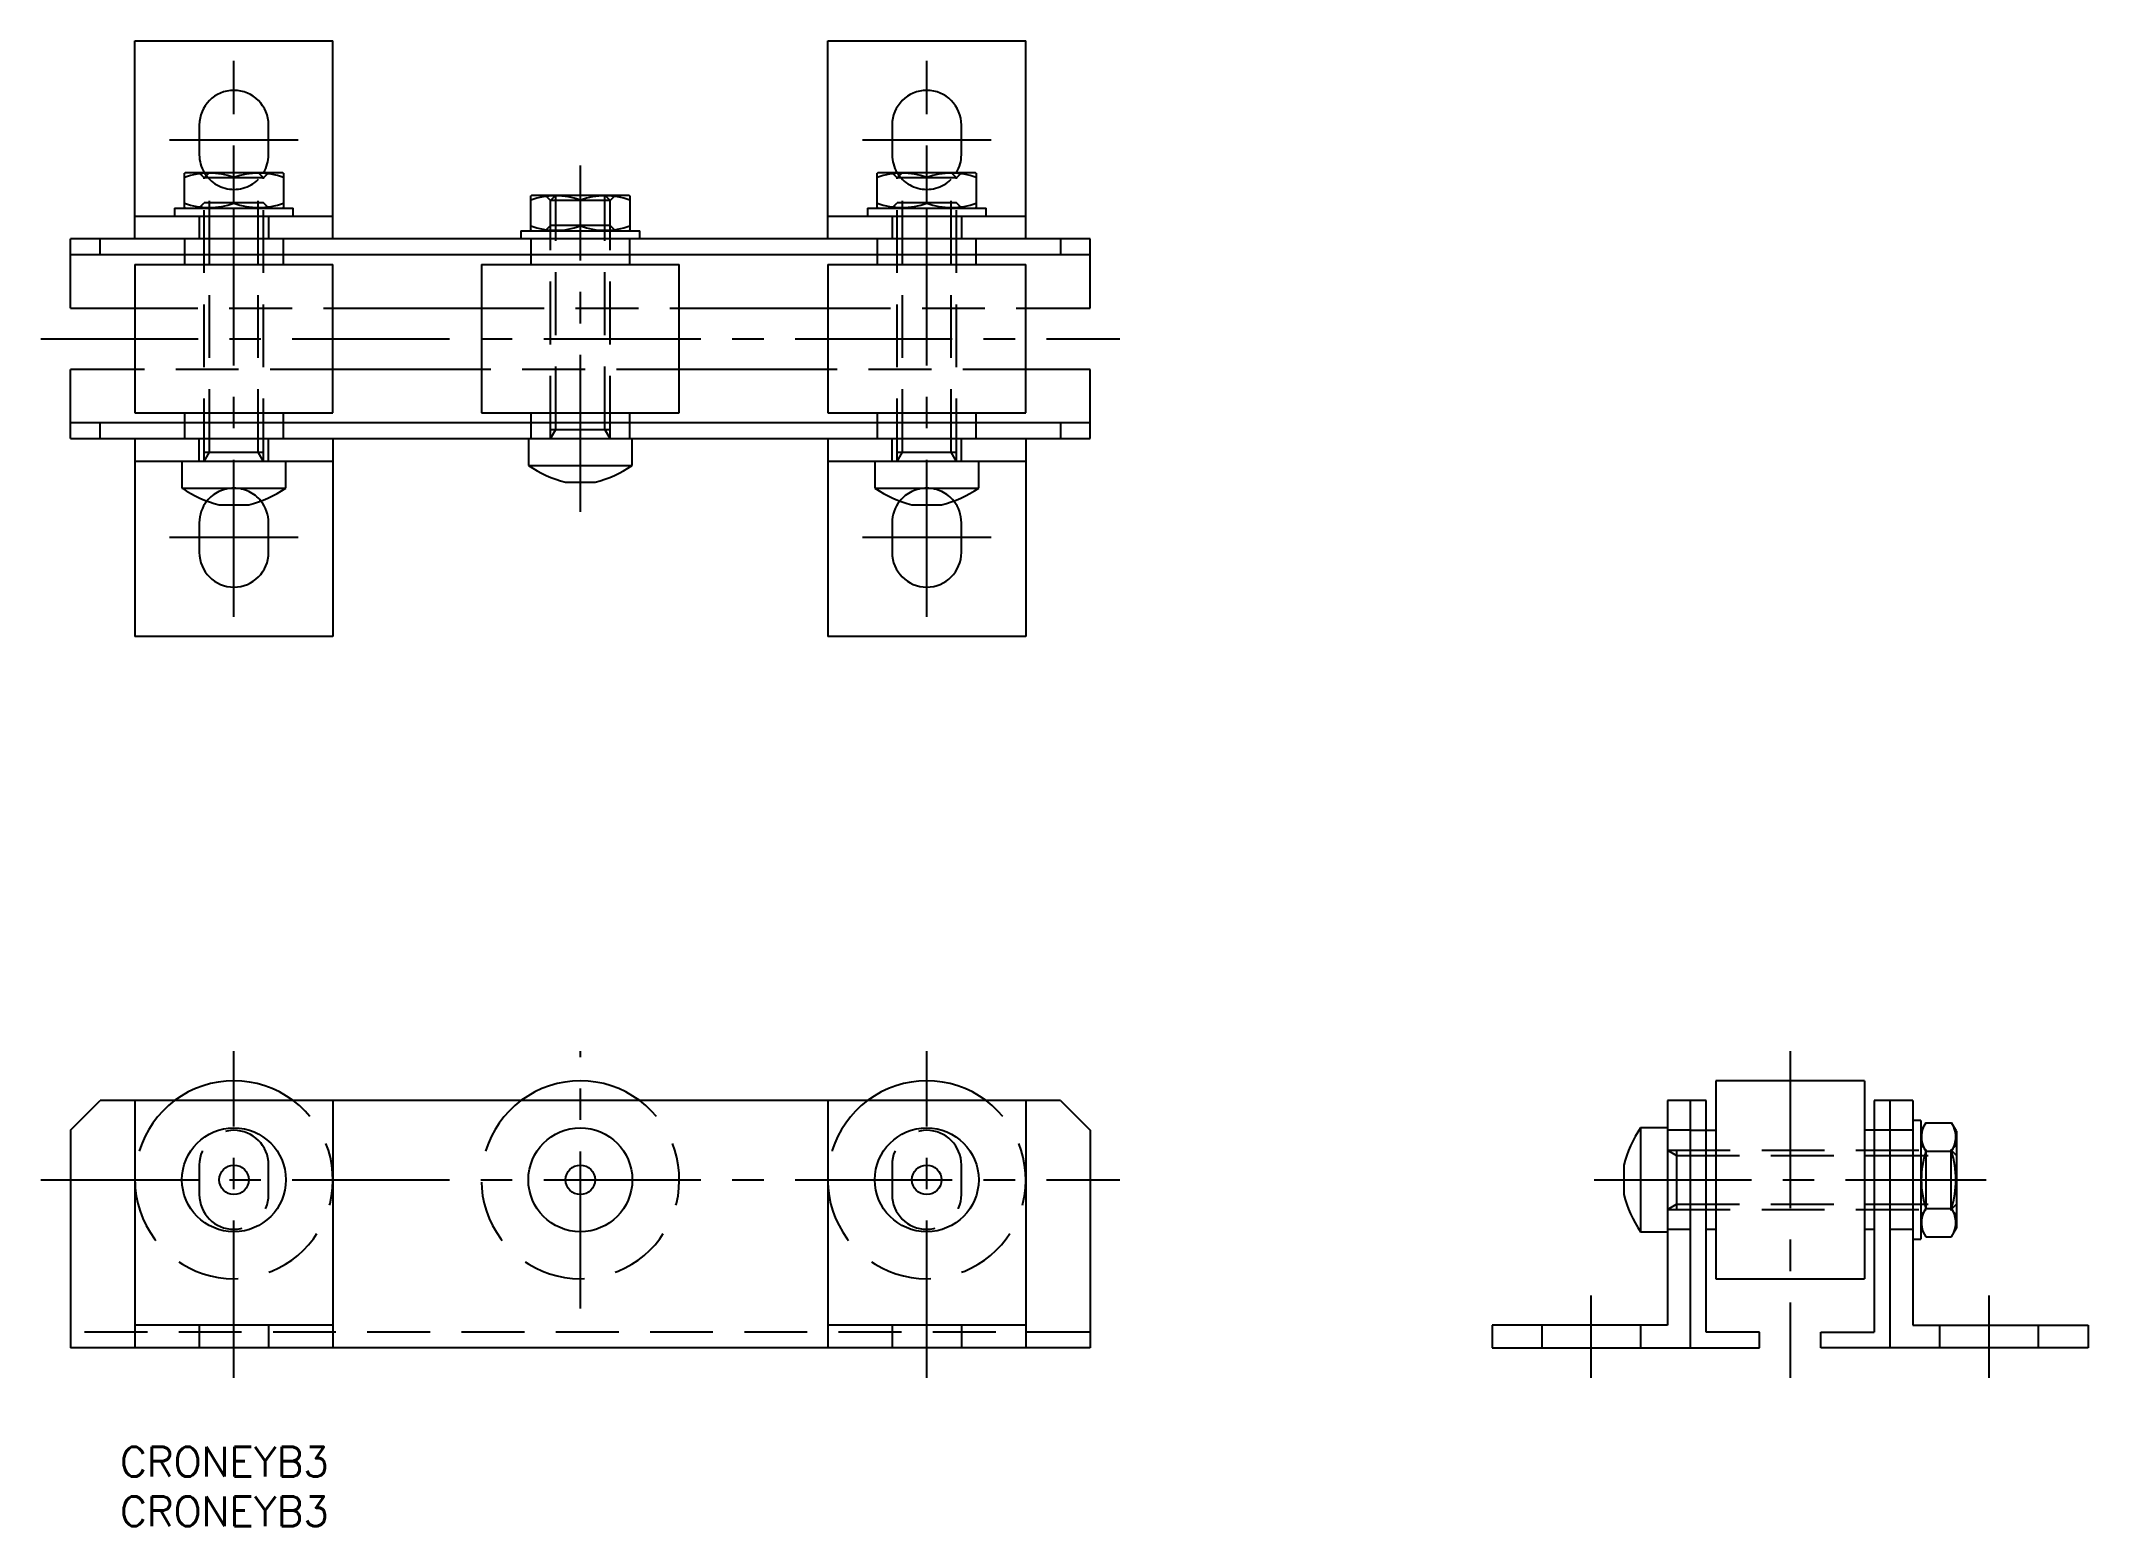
# Model space of a CAD drawing. Extents: x -3 to 204, y -8 to 142.
import ezdxf

# ---------------------------------------------------------------- set-up
doc = ezdxf.new("R2010")
doc.units = 0
doc.header["$LTSCALE"] = 0.5
doc.linetypes.add('CENTER', pattern=[50.8, 31.75, -6.35, 6.35, -6.35])
doc.linetypes.add('DASHED', pattern=[19.05, 12.7, -6.35])
for name, color, linetype in [('MSM_CENTER', 1, 'CENTER'), ('MSM_CONTINUOUS', 7, 'CONTINUOUS'), ('MSM_DASHED', 4, 'DASHED'), ('MSM_PART_NUMBER', 7, 'CONTINUOUS')]:
    doc.layers.add(name, color=color, linetype=linetype)
doc.styles.get("Standard").update_dxf_attribs({"font": 'txt.shx', "height": 3, "bigfont": 'bigfont.shx'})

# ---------------------------------------------------------------- blocks, each defined once
blk = doc.blocks.new('*U45')
at = {"layer": 'MSM_PART_NUMBER'}
blk.add_text('CRONEYB3', height=3, dxfattribs=at).set_placement((5, -3))
blk = doc.blocks.new('*U46')
at = {"layer": 'MSM_PART_NUMBER'}
blk.add_text('CRONEYB3', height=3, dxfattribs=at).set_placement((5, -8))

msp = doc.modelspace()

# ---------------------------------------------------------------- linework, layer by layer
at = {"layer": 'MSM_CENTER'}
for p, q in [((16.5, 83.91), (16.5, 140.11)), ((86.5, 83.91), (86.5, 140.11)), ((10, 132.11), (23, 132.11)), ((80, 132.11), (93, 132.11)), ((51.5, 94.51), (51.5, 129.51)), ((-3, 112.01), (106, 112.01)), ((23, 91.91), (10, 91.91)), ((93, 91.91), (80, 91.91)), ((16.5, 7), (16.5, 40)), ((51.5, 14), (51.5, 40)), ((86.5, 7), (86.5, 40)), ((173.74, 40), (173.74, 7)), ((-3, 27), (106, 27)), ((153.94, 27), (193.54, 27)), ((153.64, 7), (153.64, 15.3)), ((193.84, 7), (193.84, 15.3))]:
    msp.add_line(p, q, dxfattribs=at)
at = {"layer": 'MSM_CONTINUOUS'}
for p, q in [((6.5, 122.11), (6.5, 142.11)), ((6.5, 142.11), (26.5, 142.11)), ((26.5, 122.11), (26.5, 142.11)), ((76.5, 122.11), (76.5, 142.11)), ((76.5, 142.11), (96.5, 142.11)), ((96.5, 122.11), (96.5, 142.11)), ((13, 133.61), (13, 130.61)), ((20, 130.61), (20, 133.61)), ((83, 133.61), (83, 130.61)), ((90, 130.61), (90, 133.61)), ((11.6, 128.81), (11.5, 128.75)), ((11.5, 125.27), (11.5, 128.75)), ((11.6, 128.81), (21.4, 128.81)), ((16.5, 125.72), (16.5, 128.31)), ((21.5, 128.75), (21.4, 128.81)), ((21.5, 128.75), (21.5, 125.27)), ((81.6, 128.81), (81.5, 128.75)), ((81.5, 125.27), (81.5, 128.75)), ((81.6, 128.81), (91.4, 128.81)), ((86.5, 125.72), (86.5, 128.31)), ((91.5, 128.75), (91.4, 128.81)), ((91.5, 128.75), (91.5, 125.27)), ((46.6, 126.51), (46.5, 126.45)), ((46.5, 122.97), (46.5, 126.45)), ((46.6, 126.51), (56.4, 126.51)), ((56.5, 126.45), (56.4, 126.51)), ((56.5, 126.45), (56.5, 122.97)), ((6.5, 124.41), (26.5, 124.41)), ((10.5, 125.21), (10.5, 124.41)), ((10.5, 125.21), (22.5, 125.21)), ((11.5, 125.27), (11.6, 125.21)), ((21.4, 125.21), (21.5, 125.27)), ((22.5, 124.41), (22.5, 125.21)), ((51.5, 123.42), (51.5, 126.01)), ((76.5, 124.41), (96.5, 124.41)), ((80.5, 125.21), (80.5, 124.41)), ((80.5, 125.21), (92.5, 125.21)), ((81.5, 125.27), (81.6, 125.21)), ((91.4, 125.21), (91.5, 125.27)), ((92.5, 124.41), (92.5, 125.21)), ((103, 122.11), (0, 122.11)), ((0, 115.11), (0, 122.11)), ((3, 120.51), (3, 122.11)), ((45.5, 122.91), (45.5, 122.11)), ((45.5, 122.91), (57.5, 122.91)), ((46.5, 122.97), (46.6, 122.91)), ((56.4, 122.91), (56.5, 122.97)), ((57.5, 122.11), (57.5, 122.91)), ((100, 122.11), (100, 120.51)), ((103, 115.11), (103, 122.11)), ((0, 120.51), (103, 120.51)), ((11.5, 120.51), (11.5, 119.51)), ((21.5, 119.51), (21.5, 120.51)), ((46.5, 120.51), (46.5, 119.51)), ((56.5, 119.51), (56.5, 120.51)), ((81.5, 120.51), (81.5, 119.51)), ((91.5, 119.51), (91.5, 120.51)), ((6.5, 119.51), (6.5, 104.51)), ((6.5, 119.51), (26.5, 119.51)), ((26.5, 104.51), (26.5, 119.51)), ((41.5, 119.51), (41.5, 104.51)), ((41.5, 119.51), (61.5, 119.51)), ((61.5, 104.51), (61.5, 119.51)), ((76.5, 119.51), (76.5, 104.51)), ((76.5, 119.51), (96.5, 119.51)), ((96.5, 104.51), (96.5, 119.51)), ((0, 115.11), (6.5, 115.11)), ((26.5, 115.11), (41.5, 115.11)), ((61.5, 115.11), (76.5, 115.11)), ((96.5, 115.11), (103, 115.11)), ((6.5, 108.91), (0, 108.91)), ((0, 101.91), (0, 108.91)), ((41.5, 108.91), (26.5, 108.91)), ((76.5, 108.91), (61.5, 108.91)), ((103, 108.91), (96.5, 108.91)), ((103, 101.91), (103, 108.91)), ((103, 103.51), (0, 103.51)), ((3, 101.91), (3, 103.51)), ((6.5, 104.51), (26.5, 104.51)), ((11.5, 104.51), (11.5, 103.51)), ((21.5, 103.51), (21.5, 104.51)), ((41.5, 104.51), (61.5, 104.51)), ((46.5, 104.51), (46.5, 103.51)), ((56.5, 103.51), (56.5, 104.51)), ((76.5, 104.51), (96.5, 104.51)), ((81.5, 104.51), (81.5, 103.51)), ((91.5, 103.51), (91.5, 104.51)), ((100, 103.51), (100, 101.91)), ((0, 101.91), (103, 101.91)), ((6.5, 101.91), (6.5, 81.91)), ((26.5, 101.91), (26.5, 81.91)), ((46.25, 101.91), (46.25, 99.2)), ((56.75, 99.2), (56.75, 101.91)), ((76.5, 101.91), (76.5, 81.91)), ((96.5, 101.91), (96.5, 81.91)), ((26.5, 99.61), (6.5, 99.61)), ((11.25, 99.61), (11.25, 96.9)), ((21.75, 96.9), (21.75, 99.61)), ((96.5, 99.61), (76.5, 99.61)), ((81.25, 99.61), (81.25, 96.9)), ((91.75, 96.9), (91.75, 99.61)), ((46.25, 99.2), (56.75, 99.2)), ((50.01, 97.51), (52.99, 97.51)), ((11.25, 96.9), (21.75, 96.9)), ((15.01, 95.21), (17.99, 95.21)), ((81.25, 96.9), (91.75, 96.9)), ((85.01, 95.21), (87.99, 95.21)), ((13, 93.41), (13, 90.41)), ((20, 90.41), (20, 93.41)), ((83, 93.41), (83, 90.41)), ((90, 90.41), (90, 93.41)), ((26.5, 81.91), (6.5, 81.91)), ((96.5, 81.91), (76.5, 81.91)), ((166.24, 37), (166.24, 17)), ((181.24, 37), (166.24, 37)), ((181.24, 37), (181.24, 17)), ((0, 32), (3, 35)), ((100, 35), (3, 35)), ((6.5, 35), (6.5, 10)), ((26.5, 35), (26.5, 10)), ((76.5, 35), (76.5, 10)), ((96.5, 35), (96.5, 10)), ((100, 35), (103, 32)), ((165.24, 35), (161.34, 35)), ((161.34, 35), (161.34, 12.3)), ((163.64, 35), (163.64, 10)), ((165.24, 11.6), (165.24, 35)), ((182.24, 35), (182.24, 11.6)), ((186.14, 35), (182.24, 35)), ((183.84, 10), (183.84, 35)), ((186.14, 35), (186.14, 12.3)), ((0, 32), (0, 10)), ((103, 32), (103, 10)), ((158.63, 32.25), (158.63, 21.75)), ((161.34, 32.25), (158.63, 32.25)), ((163.64, 32), (166.24, 32)), ((183.84, 32), (181.24, 32)), ((186.94, 33), (186.14, 33)), ((186.94, 33), (186.94, 21)), ((187.44, 32.77), (186.94, 31.9)), ((187.44, 32.77), (190.03, 32.77)), ((190.54, 31.9), (190.03, 32.77)), ((190.54, 31.9), (190.54, 22.1)), ((187.44, 29.89), (190.03, 29.89)), ((156.94, 28.49), (156.94, 25.51)), ((187.44, 24.11), (190.03, 24.11)), ((158.63, 21.75), (161.34, 21.75)), ((165.24, 22), (166.24, 22)), ((181.24, 22), (182.24, 22)), ((186.14, 21), (186.94, 21)), ((186.94, 22.1), (187.44, 21.23)), ((187.44, 21.23), (190.03, 21.23)), ((190.03, 21.23), (190.54, 22.1)), ((166.24, 17), (181.24, 17)), ((26.5, 12.3), (6.5, 12.3)), ((96.5, 12.3), (76.5, 12.3)), ((161.34, 12.3), (143.64, 12.3)), ((143.64, 12.3), (143.64, 10)), ((170.64, 11.6), (165.24, 11.6)), ((170.64, 10), (170.64, 11.6)), ((176.84, 11.6), (182.24, 11.6)), ((176.84, 10), (176.84, 11.6)), ((186.14, 12.3), (203.84, 12.3)), ((203.84, 12.3), (203.84, 10)), ((103, 10), (0, 10)), ((143.64, 10), (170.64, 10)), ((203.84, 10), (176.84, 10))]:
    msp.add_line(p, q, dxfattribs=at)
for centre, radius in [((16.5, 27), 5.25), ((51.5, 27), 5.25), ((86.5, 27), 5.25), ((16.5, 27), 1.49), ((51.5, 27), 1.49), ((86.5, 27), 1.49)]:
    msp.add_circle(centre, radius, dxfattribs=at)
for centre, radius, start, end in [((16.5, 133.61), 3.5, 0, 180), ((86.5, 133.61), 3.5, 0, 180), ((16.5, 130.61), 3.5, 180, 210.9497), ((16.5, 130.61), 3.5, 329.0503, 0), ((86.5, 130.61), 3.5, 180, 210.9497), ((86.5, 130.61), 3.5, 329.0503, 0), ((14, 121.38), 7.37, 70.1592, 109.8408), ((19, 121.38), 7.37, 70.1592, 109.8408), ((84, 121.38), 7.37, 70.1592, 109.8408), ((89, 121.38), 7.37, 70.1592, 109.8408), ((49, 119.08), 7.37, 70.1592, 109.8408), ((54, 119.08), 7.37, 70.1592, 109.8408), ((14, 132.64), 7.37, 250.1592, 289.8408), ((19, 132.64), 7.37, 250.1592, 289.8408), ((84, 132.64), 7.37, 250.1592, 289.8408), ((89, 132.64), 7.37, 250.1592, 289.8408), ((49, 130.34), 7.37, 250.1592, 289.8408), ((54, 130.34), 7.37, 250.1592, 289.8408), ((53.04, 109.25), 12.12, 235.9445, 255.5214), ((49.96, 109.25), 12.12, 284.4786, 304.0555), ((18.04, 106.95), 12.12, 235.9445, 255.5214), ((16.5, 93.41), 3.5, 141.2477, 180), ((14.96, 106.95), 12.12, 284.4786, 304.0555), ((16.5, 93.41), 3.5, 0, 38.7523), ((88.04, 106.95), 12.12, 235.9445, 255.5214), ((86.5, 93.41), 3.5, 141.2477, 180), ((84.96, 106.95), 12.12, 284.4786, 304.0555), ((86.5, 93.41), 3.5, 0, 38.7523), ((16.5, 90.41), 3.5, 180, 0), ((86.5, 90.41), 3.5, 180, 0), ((16.5, 27), 10, 53.1301, 126.8699), ((51.5, 27), 10, 53.1301, 126.8699), ((86.5, 27), 10, 53.1301, 126.8699), ((168.67, 25.46), 12.12, 145.9445, 165.5214), ((189.55, 31.33), 2.56, 154.3574, 214.3573), ((187.92, 31.33), 2.56, 325.6427, 25.6426), ((196.6, 27), 9.61, 162.5124, 197.4876), ((180.87, 27), 9.61, 342.5124, 17.4876), ((168.67, 28.54), 12.12, 194.4786, 214.0555), ((189.55, 22.67), 2.56, 145.6427, 205.6426), ((187.92, 22.67), 2.56, 334.3574, 34.3573)]:
    msp.add_arc(centre, radius, start, end, dxfattribs=at)
at = {"layer": 'MSM_DASHED'}
for p, q in [((12.96, 128.81), (13.5, 128.27)), ((14.04, 128.81), (13.5, 128.27)), ((19.5, 128.27), (13.5, 128.27)), ((13.5, 99.61), (13.5, 128.27)), ((14.04, 100.55), (14.04, 128.81)), ((18.96, 128.81), (19.5, 128.27)), ((18.96, 100.55), (18.96, 128.81)), ((20.04, 128.81), (19.5, 128.27)), ((19.5, 99.61), (19.5, 128.27)), ((82.96, 128.81), (83.5, 128.27)), ((84.04, 128.81), (83.5, 128.27)), ((83.5, 99.61), (83.5, 128.27)), ((89.5, 128.27), (83.5, 128.27)), ((84.04, 100.55), (84.04, 128.81)), ((88.96, 100.55), (88.96, 128.81)), ((88.96, 128.81), (89.5, 128.27)), ((90.04, 128.81), (89.5, 128.27)), ((89.5, 99.61), (89.5, 128.27)), ((47.96, 126.51), (48.5, 125.97)), ((49.04, 126.51), (48.5, 125.97)), ((49.04, 102.85), (49.04, 126.51)), ((53.96, 126.51), (54.5, 125.97)), ((53.96, 102.85), (53.96, 126.51)), ((55.04, 126.51), (54.5, 125.97)), ((12.96, 125.21), (13.5, 125.75)), ((13, 124.41), (13, 122.11)), ((19.5, 125.75), (13.5, 125.75)), ((20.04, 125.21), (19.5, 125.75)), ((20, 124.41), (20, 122.11)), ((54.5, 125.97), (48.5, 125.97)), ((48.5, 101.91), (48.5, 125.97)), ((54.5, 101.91), (54.5, 125.97)), ((82.96, 125.21), (83.5, 125.75)), ((83, 124.41), (83, 122.11)), ((89.5, 125.75), (83.5, 125.75)), ((90.04, 125.21), (89.5, 125.75)), ((90, 124.41), (90, 122.11)), ((11.5, 122.11), (11.5, 120.51)), ((21.5, 120.51), (21.5, 122.11)), ((46.5, 122.11), (46.5, 120.51)), ((47.96, 122.91), (48.5, 123.45)), ((54.5, 123.45), (48.5, 123.45)), ((55.04, 122.91), (54.5, 123.45)), ((56.5, 120.51), (56.5, 122.11)), ((81.5, 122.11), (81.5, 120.51)), ((91.5, 120.51), (91.5, 122.11)), ((6.5, 115.11), (26.5, 115.11)), ((41.5, 115.11), (61.5, 115.11)), ((76.5, 115.11), (96.5, 115.11)), ((26.5, 108.91), (6.5, 108.91)), ((61.5, 108.91), (41.5, 108.91)), ((96.5, 108.91), (76.5, 108.91)), ((11.5, 103.51), (11.5, 101.91)), ((21.5, 101.91), (21.5, 103.51)), ((46.5, 103.51), (46.5, 101.91)), ((56.5, 101.91), (56.5, 103.51)), ((81.5, 103.51), (81.5, 101.91)), ((91.5, 101.91), (91.5, 103.51)), ((13, 99.61), (13, 101.91)), ((20, 99.61), (20, 101.91)), ((48.5, 102.85), (54.5, 102.85)), ((48.5, 101.91), (49.04, 102.85)), ((54.5, 101.91), (53.96, 102.85)), ((83, 99.61), (83, 101.91)), ((90, 99.61), (90, 101.91)), ((13.5, 100.55), (19.5, 100.55)), ((13.5, 99.61), (14.04, 100.55)), ((19.5, 99.61), (18.96, 100.55)), ((83.5, 99.61), (84.04, 100.55)), ((83.5, 100.55), (89.5, 100.55)), ((89.5, 99.61), (88.96, 100.55)), ((163.64, 32), (161.34, 32)), ((186.14, 32), (183.84, 32)), ((161.34, 30), (190, 30)), ((161.34, 30), (162.27, 29.46)), ((162.27, 30), (162.27, 24)), ((162.27, 29.46), (190.54, 29.46)), ((186.94, 30.54), (187.48, 30)), ((187.48, 24), (187.48, 30)), ((190.54, 30.54), (190, 30)), ((190, 24), (190, 30)), ((190.54, 29.46), (190, 30)), ((13, 28.5), (13, 25.5)), ((20, 25.5), (20, 28.5)), ((83, 28.5), (83, 25.5)), ((90, 25.5), (90, 28.5)), ((161.34, 24), (162.27, 24.54)), ((161.34, 24), (190, 24)), ((162.27, 24.54), (190.54, 24.54)), ((186.94, 23.46), (187.48, 24)), ((190.54, 24.54), (190, 24)), ((190.54, 23.46), (190, 24)), ((161.34, 22), (163.64, 22)), ((183.84, 22), (186.14, 22)), ((103, 11.6), (0, 11.6)), ((13, 12.3), (13, 10)), ((20, 12.3), (20, 10)), ((83, 12.3), (83, 10)), ((90, 12.3), (90, 10)), ((148.64, 12.3), (148.64, 10)), ((158.64, 10), (158.64, 12.3)), ((188.84, 12.3), (188.84, 10)), ((198.84, 10), (198.84, 12.3))]:
    msp.add_line(p, q, dxfattribs=at)
for centre, radius, start, end in [((16.5, 130.61), 3.5, 210.9497, 329.0503), ((86.5, 130.61), 3.5, 210.9497, 329.0503), ((16.5, 93.41), 3.5, 38.7523, 141.2477), ((86.5, 93.41), 3.5, 38.7523, 141.2477), ((16.5, 27), 10, 126.8699, 53.1301), ((51.5, 27), 10, 126.8699, 53.1301), ((86.5, 27), 10, 126.8699, 53.1301), ((16.5, 28.5), 3.5, 0, 180), ((86.5, 28.5), 3.5, 0, 180), ((16.5, 25.5), 3.5, 180, 0), ((86.5, 25.5), 3.5, 180, 0)]:
    msp.add_arc(centre, radius, start, end, dxfattribs=at)

# ---------------------------------------------------------------- block references
at = {"layer": 'MSM_CONTINUOUS'}
for name in ['*U45', '*U46']:
    msp.add_blockref(name, (0, 0), dxfattribs=at)

doc.saveas('drawing.dxf')
